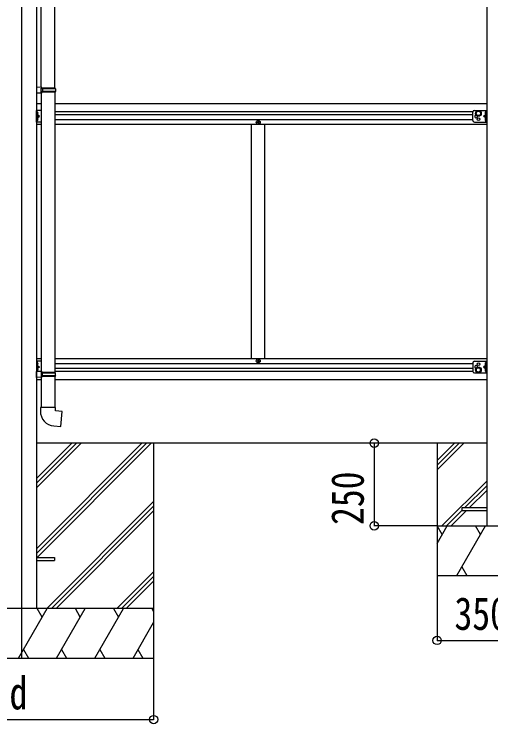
# Model space of a CAD drawing. Units: millimetres, scale not verified. Extents: x -12615 to 12615, y -8910 to 8910.
# Drawn here: x -3436 to -1995, y -6014 to -3869 of the extents above; entities that cross this region are included whole.
import ezdxf
from ezdxf.enums import TextEntityAlignment as Align

# ---------------------------------------------------------------- set-up
doc = ezdxf.new("R2010")
doc.units = ezdxf.units.MM
doc.header["$LTSCALE"] = 40
for name, color, linetype in [('0-3_YKK_12', 2, 'Continuous'), ('0-4_YKK_13', 4, 'Continuous'), ('0-5_YKK_A1', 4, 'Continuous'), ('0-6_YKK_D', 6, 'Continuous')]:
    doc.layers.add(name, color=color, linetype=linetype)
doc.styles.add('ＭＳ ゴシック', font='')
doc.styles.get('ＭＳ ゴシック').set_extended_font_data('MS Gothic')

msp = doc.modelspace()

# ---------------------------------------------------------------- linework, layer by layer
at = {"layer": '0-3_YKK_12'}
msp.add_lwpolyline([(-3414.01, -2640.91), (-3414.01, -5565.32), (-3414.01, -5815.32)], dxfattribs=at)
at = {"layer": '0-4_YKK_13'}
for p, q in [((-3354.81, -4089.94), (-3354.81, -3247.8)), ((-3312.81, -4092.5), (-3312.81, -3245.25)), ((-3352.81, -4090), (-3368.81, -4089.53)), ((-3368.81, -4089.53), (-3368.81, -4107.47)), ((-3352.81, -4092), (-3354.81, -4092)), ((-3311.81, -4092.5), (-3354.81, -4092.5)), ((-3310.81, -4094.5), (-3354.81, -4094.5)), ((-3352.81, -4092), (-3352.81, -4090)), ((-3350.33, -4094.5), (-3349.9, -4092.5)), ((-3310.81, -4094.5), (-3311.81, -4092.5)), ((-3310.81, -4094.5), (-3310.81, -4102.5)), ((-3352.81, -4107), (-3368.81, -4107.47)), ((-3310.81, -4102.5), (-3354.81, -4102.5)), ((-3311.81, -4104.5), (-3354.81, -4104.5)), ((-3354.81, -4107.06), (-3354.81, -4949.19)), ((-3352.81, -4107), (-3352.81, -4105)), ((-3312.81, -4104.5), (-3312.81, -4951.75)), ((-3310.81, -4102.5), (-3311.81, -4104.5)), ((-3368.81, -4194.82), (-3368.81, -4159.82)), ((-3354.81, -4159.82), (-3368.81, -4159.82)), ((-3366.31, -4194.82), (-3366.31, -4159.82)), ((-2044.01, -4159.82), (-2007.01, -4159.82)), ((-2009.51, -4194.82), (-2009.51, -4159.82)), ((-2007.01, -4194.82), (-2007.01, -4159.82)), ((-3366.28, -4167.17), (-3366.89, -4168.32)), ((-3366.28, -4169.46), (-3366.89, -4168.32)), ((-3366.31, -4163.62), (-3366.02, -4163.62)), ((-3366.31, -4163.62), (-3366.31, -4173.02)), ((-3366.02, -4173.02), (-3366.31, -4173.02)), ((-3366.31, -4177.32), (-3359.31, -4177.32)), ((-3366.02, -4181.62), (-3366.31, -4181.62)), ((-3366.31, -4191.02), (-3366.31, -4181.62)), ((-3364.2, -4166.17), (-3366.21, -4167.17)), ((-3364.2, -4170.47), (-3366.21, -4169.46)), ((-3366.02, -4163.62), (-3366.02, -4173.02)), ((-3366.02, -4191.02), (-3366.02, -4181.62)), ((-2049.01, -4189.82), (-2049.01, -4164.82)), ((-2009.51, -4177.32), (-2016.51, -4177.32)), ((-2011.61, -4166.17), (-2009.6, -4167.17)), ((-2011.61, -4170.47), (-2009.6, -4169.46)), ((-2009.51, -4163.62), (-2009.79, -4163.62)), ((-2009.79, -4163.62), (-2009.79, -4173.02)), ((-2009.79, -4173.02), (-2009.51, -4173.02)), ((-2009.79, -4181.62), (-2009.51, -4181.62)), ((-2009.79, -4191.02), (-2009.79, -4181.62)), ((-2009.53, -4167.17), (-2008.92, -4168.32)), ((-2009.53, -4169.46), (-2008.92, -4168.32)), ((-2009.51, -4163.62), (-2009.51, -4173.02)), ((-2009.51, -4191.02), (-2009.51, -4181.62)), ((-3354.81, -4194.82), (-3368.81, -4194.82)), ((-3366.28, -4185.17), (-3366.89, -4186.32)), ((-3366.28, -4187.46), (-3366.89, -4186.32)), ((-3366.31, -4191.02), (-3366.02, -4191.02)), ((-3364.2, -4184.17), (-3366.21, -4185.17)), ((-3364.2, -4188.47), (-3366.21, -4187.46)), ((-2699.51, -4196.32), (-2700.51, -4196.32)), ((-2044.01, -4194.82), (-2007.01, -4194.82)), ((-2011.61, -4184.17), (-2009.6, -4185.17)), ((-2011.61, -4188.47), (-2009.6, -4187.46)), ((-2009.51, -4191.02), (-2009.79, -4191.02)), ((-2009.53, -4185.17), (-2008.92, -4186.32)), ((-2009.53, -4187.46), (-2008.92, -4186.32)), ((-3368.81, -4917.82), (-3368.81, -4952.82)), ((-3354.81, -4917.82), (-3368.81, -4917.82)), ((-3366.28, -4925.17), (-3366.89, -4926.32)), ((-3366.28, -4927.46), (-3366.89, -4926.32)), ((-3366.31, -4917.82), (-3366.31, -4948.85)), ((-3366.31, -4921.62), (-3366.02, -4921.62)), ((-3366.31, -4921.62), (-3366.31, -4931.02)), ((-3366.02, -4931.02), (-3366.31, -4931.02)), ((-3364.2, -4924.17), (-3366.21, -4925.17)), ((-3364.2, -4928.47), (-3366.21, -4927.46)), ((-3366.02, -4921.62), (-3366.02, -4931.02)), ((-2699.51, -4916.32), (-2700.51, -4916.32)), ((-2049.01, -4922.82), (-2049.01, -4947.82)), ((-2044.01, -4917.82), (-2007.01, -4917.82)), ((-2011.61, -4924.17), (-2009.6, -4925.17)), ((-2011.61, -4928.47), (-2009.6, -4927.46)), ((-2009.51, -4921.62), (-2009.79, -4921.62)), ((-2009.79, -4921.62), (-2009.79, -4931.02)), ((-2009.79, -4931.02), (-2009.51, -4931.02)), ((-2009.53, -4925.17), (-2008.92, -4926.32)), ((-2009.53, -4927.46), (-2008.92, -4926.32)), ((-2009.51, -4917.82), (-2009.51, -4952.82)), ((-2009.51, -4921.62), (-2009.51, -4931.02)), ((-2007.01, -4917.82), (-2007.01, -4952.82)), ((-3352.81, -4949.25), (-3368.81, -4948.78)), ((-3368.81, -4966.72), (-3368.81, -4948.78)), ((-3366.28, -4943.17), (-3366.89, -4944.32)), ((-3366.28, -4945.46), (-3366.89, -4944.32)), ((-3366.31, -4935.32), (-3359.31, -4935.32)), ((-3366.02, -4939.62), (-3366.31, -4939.62)), ((-3366.31, -4949.02), (-3366.31, -4939.62)), ((-3366.31, -4949.02), (-3366.02, -4949.02)), ((-3364.2, -4942.17), (-3366.21, -4943.17)), ((-3364.2, -4946.47), (-3366.21, -4945.46)), ((-3366.02, -4949.02), (-3366.02, -4939.62)), ((-3311.81, -4951.75), (-3354.81, -4951.75)), ((-3310.81, -4953.75), (-3354.81, -4953.75)), ((-3352.81, -4949.25), (-3352.81, -4951.25)), ((-3310.81, -4953.75), (-3311.81, -4951.75)), ((-3310.81, -4961.75), (-3310.81, -4953.75)), ((-2044.01, -4952.82), (-2007.01, -4952.82)), ((-2009.51, -4935.32), (-2016.51, -4935.32)), ((-2011.61, -4942.17), (-2009.6, -4943.17)), ((-2011.61, -4946.47), (-2009.6, -4945.46)), ((-2009.79, -4939.62), (-2009.51, -4939.62)), ((-2009.79, -4949.02), (-2009.79, -4939.62)), ((-2009.51, -4949.02), (-2009.79, -4949.02)), ((-2009.53, -4943.17), (-2008.92, -4944.32)), ((-2009.53, -4945.46), (-2008.92, -4944.32)), ((-2009.51, -4949.02), (-2009.51, -4939.62)), ((-3352.81, -4966.25), (-3368.81, -4966.72)), ((-3310.81, -4961.75), (-3354.81, -4961.75)), ((-3311.81, -4963.75), (-3354.81, -4963.75)), ((-3352.81, -4964.25), (-3354.81, -4964.25)), ((-3354.81, -4966.31), (-3354.81, -5057.75)), ((-3352.81, -4964.25), (-3352.81, -4966.25)), ((-3350.33, -4961.75), (-3349.9, -4963.75)), ((-3312.81, -4963.75), (-3312.81, -5057.75)), ((-3310.81, -4961.75), (-3311.81, -4963.75)), ((-3310.81, -5057.75), (-3356.81, -5057.75)), ((-3356.81, -5057.75), (-3356.81, -5068.67)), ((-3310.81, -5067.75), (-3310.81, -5057.75)), ((-2007.01, -5361.32), (-2082.01, -5361.32)), ((-3368.81, -5510.82), (-3314.01, -5510.82)), ((-3314.01, -5510.82), (-3314.01, -5519.82)), ((-3368.81, -5519.82), (-3314.01, -5519.82))]:
    msp.add_line(p, q, dxfattribs=at)
for points in [[(-3352.81, -4105), (-3354.81, -4105), (-3354.81, -4092)], [(-3350.33, -4094.5), (-3350.33, -4102.5), (-3349.9, -4104.5)], [(-3365.71, -4181.89), (-3359.31, -4177.32), (-3365.71, -4172.75)], [(-2010.1, -4181.89), (-2016.51, -4177.32), (-2010.1, -4172.75)], [(-2700.51, -4196.32), (-2700.51, -4195.32), (-2699.51, -4195.32)], [(-2698.51, -4194.32), (-2698.51, -4193.32), (-2697.51, -4193.32), (-2697.51, -4194.32)], [(-2697.51, -4197.32), (-2697.51, -4198.32), (-2698.51, -4198.32), (-2698.51, -4197.32)], [(-2696.51, -4195.32), (-2695.51, -4195.32), (-2695.51, -4196.32), (-2696.51, -4196.32)], [(-3365.71, -4930.75), (-3359.31, -4935.32), (-3365.71, -4939.89)], [(-2700.51, -4916.32), (-2700.51, -4917.32), (-2699.51, -4917.32)], [(-2697.51, -4915.32), (-2697.51, -4914.32), (-2698.51, -4914.32), (-2698.51, -4915.32)], [(-2698.51, -4918.32), (-2698.51, -4919.32), (-2697.51, -4919.32), (-2697.51, -4918.32)], [(-2696.51, -4917.32), (-2695.51, -4917.32), (-2695.51, -4916.32), (-2696.51, -4916.32)], [(-2010.1, -4930.75), (-2016.51, -4935.32), (-2010.1, -4939.89)], [(-3352.81, -4951.25), (-3354.81, -4951.25), (-3354.81, -4964.25)], [(-3350.33, -4961.75), (-3350.33, -4953.75), (-3349.9, -4951.75)], [(-3315.73, -5113.5), (-3294.89, -5115.32), (-3290.88, -5069.49), (-3310.81, -5067.75)], [(-2082.01, -5361.32), (-2082.01, -5369.32), (-2007.01, -5369.32)]]:
    msp.add_lwpolyline(points, dxfattribs=at)
for points in [[(-2032.01, -4161.31), (-2025.51, -4165.07), (-2025.51, -4172.57), (-2032.01, -4176.32), (-2038.51, -4172.57), (-2038.51, -4165.07)], [(-2032.01, -4951.32), (-2025.51, -4947.57), (-2025.51, -4940.07), (-2032.01, -4936.31), (-2038.51, -4940.07), (-2038.51, -4947.57)]]:
    msp.add_lwpolyline(points, close=True, dxfattribs=at)
for centre, radius in [((-2032.01, -4168.82), 8.5), ((-2032.01, -4168.82), 7.5), ((-2032.01, -4168.82), 6.5), ((-2032.01, -4185.82), 4.25), ((-2698.01, -4195.82), 5.9), ((-2698.01, -4916.82), 5.9), ((-2032.01, -4926.82), 4.25), ((-2032.01, -4943.82), 8.5), ((-2032.01, -4943.82), 7.5), ((-2032.01, -4943.82), 6.5)]:
    msp.add_circle(centre, radius, dxfattribs=at)
for centre, radius, start, end in [((-2044.01, -4164.82), 5, 90, 180), ((-3369.91, -4168.32), 6.1, 309.60193, 50.39807), ((-3369.91, -4186.32), 6.1, 309.60193, 50.39807), ((-2039.01, -4177.32), 4.25, 94.76077, 6.29431), ((-2005.91, -4168.32), 6.1, 129.60193, 230.39807), ((-2005.91, -4186.32), 6.1, 129.60193, 230.39807), ((-2699.51, -4194.32), 1, 270, 0), ((-2699.51, -4197.32), 1, 0, 90), ((-2696.51, -4194.32), 1, 180, 270), ((-2696.51, -4197.32), 1, 90, 180), ((-2044.01, -4189.82), 5, 180, 270), ((-3369.91, -4926.32), 6.1, 309.60193, 50.39807), ((-2699.51, -4915.32), 1, 270, 0), ((-2699.51, -4918.32), 1, 0, 90), ((-2696.51, -4915.32), 1, 180, 270), ((-2696.51, -4918.32), 1, 90, 180), ((-2044.01, -4922.82), 5, 90, 180), ((-2039.01, -4935.32), 4.25, 353.70569, 265.23923), ((-2005.91, -4926.32), 6.1, 129.60193, 230.39807), ((-3369.91, -4944.32), 6.1, 309.60193, 50.39807), ((-2044.01, -4947.82), 5, 180, 270), ((-2005.91, -4944.32), 6.1, 129.60193, 230.39807), ((-3311.81, -5068.67), 45, 180, 265)]:
    msp.add_arc(centre, radius, start, end, dxfattribs=at)
at = {"layer": '0-5_YKK_A1'}
for p, q in [((-3368.81, -3036.32), (-3368.81, -5665.32)), ((-2007.01, -3052.32), (-2007.01, -5415.32)), ((-3368.81, -4138.32), (-3354.81, -4138.32)), ((-3312.81, -4138.32), (-2007.01, -4138.32)), ((-2048.98, -4164.32), (-3312.81, -4164.32)), ((-2049.01, -4173.32), (-3312.81, -4173.32)), ((-3354.81, -4202.32), (-3368.81, -4202.32)), ((-3312.81, -4186.82), (-2049.01, -4186.82)), ((-2007.01, -4202.32), (-3312.81, -4202.32)), ((-2718.01, -4910.32), (-2718.01, -4202.32)), ((-2678.01, -4910.32), (-2678.01, -4202.32)), ((-3354.81, -4910.32), (-3368.81, -4910.32)), ((-2007.01, -4910.32), (-3312.81, -4910.32)), ((-2049.01, -4925.82), (-3312.81, -4925.82)), ((-2049.01, -4939.32), (-3312.81, -4939.32)), ((-2048.98, -4948.32), (-3312.81, -4948.32)), ((-3354.81, -4974.32), (-3368.81, -4974.32)), ((-2007.01, -4974.32), (-3312.81, -4974.32)), ((-3368.81, -5512.88), (-3021.24, -5165.32)), ((-3368.81, -5484.59), (-3049.53, -5165.32)), ((-3368.81, -5498.74), (-3035.39, -5165.32)), ((-3368.81, -5300.75), (-3233.38, -5165.32)), ((-3368.81, -5272.46), (-3261.66, -5165.32)), ((-3368.81, -5286.6), (-3247.52, -5165.32)), ((-2007.01, -5165.32), (-3368.81, -5165.32)), ((-3014.21, -5165.32), (-3014.21, -5815.32)), ((-2157.01, -5165.32), (-2157.01, -5565.32)), ((-2157.01, -5217.67), (-2104.66, -5165.32)), ((-2157.01, -5231.81), (-2090.52, -5165.32)), ((-2157.01, -5245.95), (-2076.37, -5165.32)), ((-2142.53, -5415.32), (-2007.01, -5279.8)), ((-2074.39, -5361.32), (-2007.01, -5293.94)), ((-2060.24, -5361.32), (-2007.01, -5308.08)), ((-3337.4, -5665.32), (-3014.21, -5342.13)), ((-3323.26, -5665.32), (-3014.21, -5356.27)), ((-3309.11, -5665.32), (-3014.21, -5370.41)), ((-2128.39, -5415.32), (-2082.01, -5368.94)), ((-2114.24, -5415.32), (-2068.24, -5369.32)), ((-2157.01, -5415.32), (-1807.01, -5415.32)), ((-2157.01, -5468.43), (-2126.34, -5415.32)), ((-2141.34, -5441.3), (-2156.34, -5415.32)), ((-2097.47, -5565.32), (-2010.87, -5415.32)), ((-2025.87, -5441.3), (-2040.87, -5415.32)), ((-3125.27, -5665.32), (-3014.21, -5554.26)), ((-2082.47, -5539.34), (-2067.48, -5565.32)), ((-3111.12, -5665.32), (-3014.21, -5568.4)), ((-2157.01, -5565.32), (-1807.01, -5565.32)), ((-3096.98, -5665.32), (-3014.21, -5582.54)), ((-3014.21, -5665.32), (-3814.21, -5665.32)), ((-3423.05, -5815.32), (-3336.45, -5665.32)), ((-3351.45, -5691.3), (-3366.45, -5665.32)), ((-3307.58, -5815.32), (-3220.98, -5665.32)), ((-3235.98, -5691.3), (-3250.98, -5665.32)), ((-3192.11, -5815.32), (-3105.51, -5665.32)), ((-3135.51, -5665.32), (-3120.51, -5691.3)), ((-3020.04, -5665.32), (-3014.21, -5675.42)), ((-3076.64, -5815.32), (-3014.21, -5707.18)), ((-3408.05, -5789.34), (-3393.05, -5815.32)), ((-3292.58, -5789.34), (-3277.58, -5815.32)), ((-3177.11, -5789.34), (-3162.11, -5815.32)), ((-3061.64, -5789.34), (-3046.64, -5815.32)), ((-3814.21, -5815.32), (-3014.21, -5815.32))]:
    msp.add_line(p, q, dxfattribs=at)
at = {"layer": '0-6_YKK_D'}
for p, q in [((-2158.01, -5165.32), (-2347.98, -5165.32)), ((-2346.98, -5165.32), (-2346.98, -5415.32)), ((-2158.01, -5415.32), (-2347.98, -5415.32)), ((-2157.01, -5566.32), (-2157.01, -5762.59)), ((-2157.01, -5761.59), (-1807.01, -5761.59)), ((-3014.21, -5801.1), (-3014.21, -6002.03)), ((-3814.21, -6001.03), (-3014.21, -6001.03))]:
    msp.add_line(p, q, dxfattribs=at)
for centre in [(-2346.98, -5165.32), (-2346.98, -5415.32), (-2157.01, -5761.59), (-3014.21, -6001.03)]:
    msp.add_circle(centre, 12.75, dxfattribs=at)

# ---------------------------------------------------------------- texts
at = {"layer": '0-6_YKK_D', "style": 'ＭＳ ゴシック', "width": 0.8}
msp.add_text('250', height=98.97, rotation=90, dxfattribs=at).set_placement((-2348.98, -5412.72), align=Align.BOTTOM_LEFT)
for s, p in [('350', (-2104.41, -5759.59)), ('d', (-3450.21, -5999.73))]:
    msp.add_text(s, height=98.97, dxfattribs=at).set_placement(p, align=Align.BOTTOM_LEFT)

doc.saveas('drawing.dxf')
